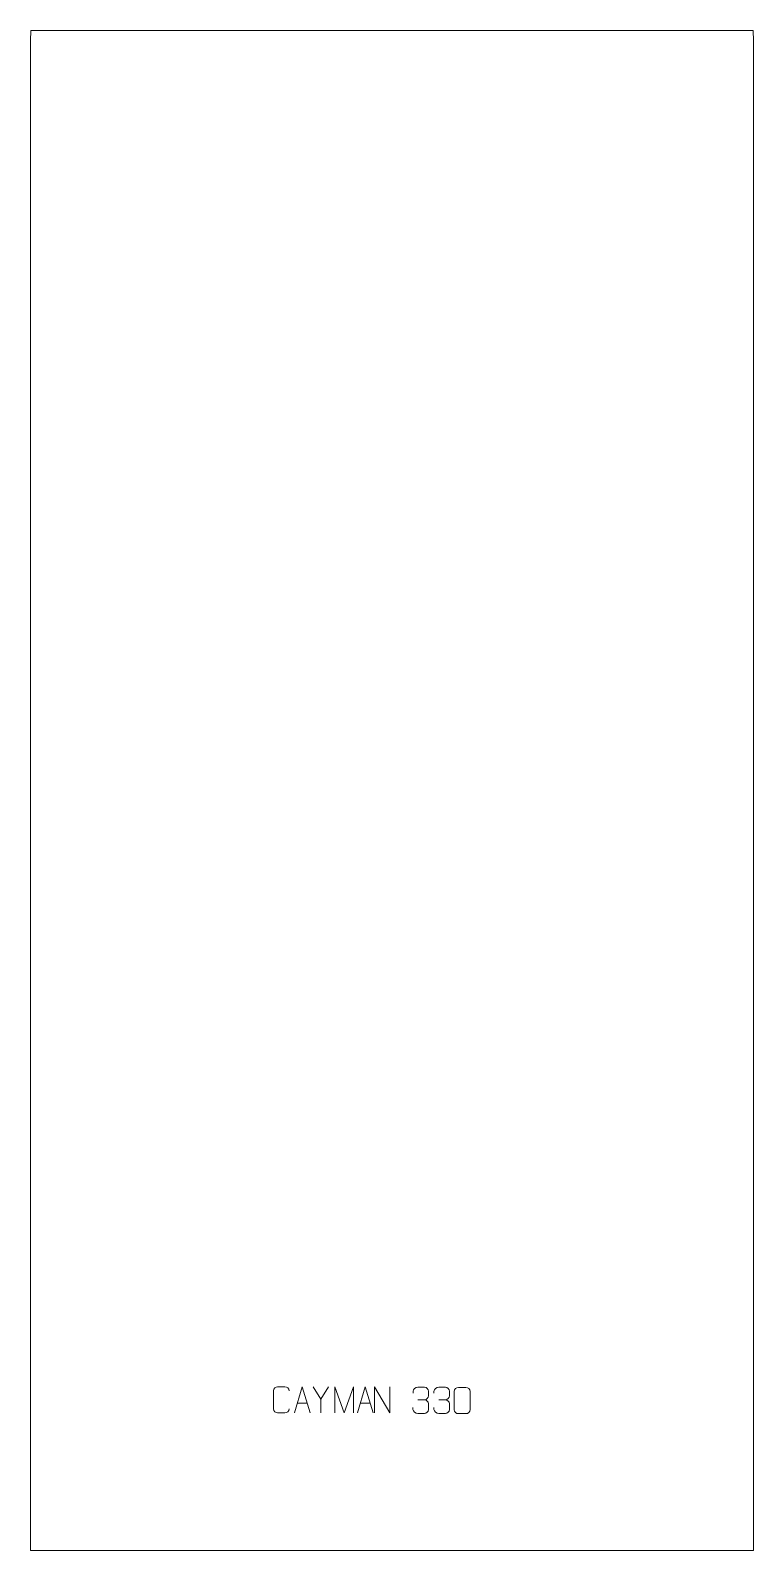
# Model space of a CAD drawing. Header units: millimetres. Extents: x -345 to 345, y -1170 to 280.
import ezdxf

# ---------------------------------------------------------------- set-up
doc = ezdxf.new("R2010")
doc.units = ezdxf.units.MM
doc.header["$MEASUREMENT"] = 0
doc.layers.add('layer 1', color=7, linetype='Continuous')

msp = doc.modelspace()

# ---------------------------------------------------------------- linework, layer by layer
at = {"layer": 'layer 1', "color": 242, "lineweight": 9}
msp.add_open_spline([(345.0002, -1169.9995), (345.0002, -1169.9995), (-345.0002, -1169.9995), (-345.0002, -1169.9995), (-345.0002, -1169.9995), (-345.0002, -1169.9995), (-345.0002, 269.9997), (-345.0002, 269.9997), (-345.0002, 269.9997), (-345.0002, 269.9997), (-344.6663, 280.0001), (-344.6663, 280.0001), (-344.6663, 280.0001), (-344.6663, 280.0001), (344.6663, 280.0001), (344.6663, 280.0001), (344.6663, 280.0001), (344.6663, 280.0001), (345.0002, 269.9997), (345.0002, 269.9997), (345.0002, 269.9997), (345.0002, 269.9997), (345.0002, -1169.9995), (345.0002, -1169.9995)], degree=3, knots=[0, 0, 0, 0, 0.142857143, 0.142857143, 0.142857143, 0.142857143, 0.285714286, 0.285714286, 0.285714286, 0.285714286, 0.428571429, 0.428571429, 0.428571429, 0.428571429, 0.571428571, 0.571428571, 0.571428571, 0.571428571, 0.714285714, 0.714285714, 0.714285714, 0.714285714, 1, 1, 1, 1], dxfattribs=at)
at = {"layer": 'layer 1', "color": 250, "lineweight": 9}
for points, knots in [([(-98.2107, -1034.848), (-98.3505, -1037.1714), (-100.0277, -1038.651), (-102.1754, -1038.6618), (-102.1754, -1038.6618), (-104.5073, -1038.6614), (-106.8392, -1038.6614), (-109.1707, -1038.6618), (-109.1707, -1038.6618), (-111.0957, -1038.7672), (-113.0678, -1036.8827), (-113.0566, -1034.8654), (-113.0566, -1034.8654), (-113.0562, -1029.0953), (-113.0562, -1023.3256), (-113.0566, -1017.5563), (-113.0566, -1017.5563), (-113.0524, -1015.4182), (-111.3057, -1013.699), (-109.1533, -1013.7125), (-109.1533, -1013.7125), (-106.8276, -1013.7125), (-104.5015, -1013.7125), (-102.1754, -1013.7125), (-102.1754, -1013.7125), (-100.2288, -1013.677), (-98.2374, -1015.1685), (-98.2107, -1017.6061)], [0, 0, 0, 0, 0.125, 0.125, 0.125, 0.125, 0.25, 0.25, 0.25, 0.25, 0.375, 0.375, 0.375, 0.375, 0.5, 0.5, 0.5, 0.5, 0.625, 0.625, 0.625, 0.625, 0.75, 0.75, 0.75, 0.75, 1, 1, 1, 1]), ([(-93.049, -1038.6587), (-93.049, -1038.6587), (-85.678, -1013.7052), (-85.678, -1013.7052), (-85.678, -1013.7052), (-85.678, -1013.7052), (-78.1081, -1038.6587), (-78.1081, -1038.6587)], [0, 0, 0, 0, 0.333333333, 0.333333333, 0.333333333, 0.333333333, 1, 1, 1, 1]), ([(-60.534, -1013.7124), (-60.534, -1013.7124), (-67.8564, -1025.6111), (-67.8564, -1025.6111), (-67.8564, -1025.6111), (-67.8564, -1025.6111), (-67.8557, -1038.666), (-67.8557, -1038.666)], [0, 0, 0, 0, 0.333333333, 0.333333333, 0.333333333, 0.333333333, 1, 1, 1, 1]), ([(-54.4762, -1038.6679), (-54.4762, -1038.6679), (-54.4762, -1013.71), (-54.4762, -1013.71), (-54.4762, -1013.71), (-54.4762, -1013.71), (-45.5511, -1038.6679), (-45.5511, -1038.6679), (-45.5511, -1038.6679), (-45.5511, -1038.6679), (-36.7912, -1013.7105), (-36.7912, -1013.7105), (-36.7912, -1013.7105), (-36.7912, -1013.7105), (-36.7912, -1038.6679), (-36.7912, -1038.6679)], [0, 0, 0, 0, 0.2, 0.2, 0.2, 0.2, 0.4, 0.4, 0.4, 0.4, 0.6, 0.6, 0.6, 0.6, 1, 1, 1, 1]), ([(-33.049, -1038.6587), (-33.049, -1038.6587), (-25.678, -1013.7052), (-25.678, -1013.7052), (-25.678, -1013.7052), (-25.678, -1013.7052), (-18.1081, -1038.6587), (-18.1081, -1038.6587)], [0, 0, 0, 0, 0.333333333, 0.333333333, 0.333333333, 0.333333333, 1, 1, 1, 1]), ([(-16.7986, -1038.6623), (-16.7986, -1038.6623), (-16.7986, -1013.7088), (-16.7986, -1013.7088), (-16.7986, -1013.7088), (-16.7986, -1013.7088), (-2.1438, -1038.6623), (-2.1438, -1038.6623), (-2.1438, -1038.6623), (-2.1438, -1038.6623), (-2.1438, -1013.7088), (-2.1438, -1013.7088)], [0, 0, 0, 0, 0.25, 0.25, 0.25, 0.25, 0.5, 0.5, 0.5, 0.5, 1, 1, 1, 1]), ([(20.0483, -1019.9404), (20.0483, -1019.9404), (20.0483, -1018.0832), (20.0483, -1018.0832), (20.0483, -1018.0832), (20.034, -1016.3413), (22.6985, -1014.2232), (24.7576, -1014.2459), (24.7576, -1014.2459), (26.8217, -1014.2459), (28.8857, -1014.2459), (30.9494, -1014.2459), (30.9494, -1014.2459), (33.1439, -1014.2371), (34.7422, -1016.0839), (34.7866, -1017.996), (34.7866, -1017.996), (34.7862, -1019.4311), (34.7862, -1020.8662), (34.7866, -1022.3017), (34.7866, -1022.3017), (34.738, -1023.9552), (33.1354, -1026.1852), (30.9371, -1026.1752), (30.9371, -1026.1752), (33.1408, -1026.1864), (34.7488, -1027.9896), (34.8028, -1030.0491), (34.8028, -1030.0491), (34.8024, -1031.8338), (34.8024, -1033.6185), (34.8028, -1035.4036), (34.8028, -1035.4036), (34.8129, -1037.465), (32.758, -1039.2281), (30.9371, -1039.22), (30.9371, -1039.22), (28.8718, -1039.2197), (26.8066, -1039.2197), (24.741, -1039.22), (24.741, -1039.22), (22.5724, -1039.2085), (20.0414, -1036.8083), (20.0228, -1035.3465), (20.0228, -1035.3465), (20.0228, -1035.3465), (20.0228, -1033.4379), (20.0228, -1033.4379)], [0, 0, 0, 0, 0.076923077, 0.076923077, 0.076923077, 0.076923077, 0.153846154, 0.153846154, 0.153846154, 0.153846154, 0.230769231, 0.230769231, 0.230769231, 0.230769231, 0.307692308, 0.307692308, 0.307692308, 0.307692308, 0.384615385, 0.384615385, 0.384615385, 0.384615385, 0.461538462, 0.461538462, 0.461538462, 0.461538462, 0.538461538, 0.538461538, 0.538461538, 0.538461538, 0.615384615, 0.615384615, 0.615384615, 0.615384615, 0.692307692, 0.692307692, 0.692307692, 0.692307692, 0.769230769, 0.769230769, 0.769230769, 0.769230769, 0.846153846, 0.846153846, 0.846153846, 0.846153846, 1, 1, 1, 1]), ([(40.0483, -1019.9404), (40.0483, -1019.9404), (40.0483, -1018.0832), (40.0483, -1018.0832), (40.0483, -1018.0832), (40.034, -1016.3413), (42.6985, -1014.2232), (44.7576, -1014.2459), (44.7576, -1014.2459), (46.8217, -1014.2459), (48.8857, -1014.2459), (50.9494, -1014.2459), (50.9494, -1014.2459), (53.1439, -1014.2371), (54.7422, -1016.0839), (54.7866, -1017.996), (54.7866, -1017.996), (54.7862, -1019.4311), (54.7862, -1020.8662), (54.7866, -1022.3017), (54.7866, -1022.3017), (54.738, -1023.9552), (53.1354, -1026.1852), (50.9371, -1026.1752), (50.9371, -1026.1752), (53.1408, -1026.1864), (54.7488, -1027.9896), (54.8028, -1030.0491), (54.8028, -1030.0491), (54.8024, -1031.8338), (54.8024, -1033.6185), (54.8028, -1035.4036), (54.8028, -1035.4036), (54.8129, -1037.465), (52.758, -1039.2281), (50.9371, -1039.22), (50.9371, -1039.22), (48.8718, -1039.2197), (46.8066, -1039.2197), (44.741, -1039.22), (44.741, -1039.22), (42.5724, -1039.2085), (40.0414, -1036.8083), (40.0228, -1035.3465), (40.0228, -1035.3465), (40.0228, -1035.3465), (40.0228, -1033.4379), (40.0228, -1033.4379)], [0, 0, 0, 0, 0.076923077, 0.076923077, 0.076923077, 0.076923077, 0.153846154, 0.153846154, 0.153846154, 0.153846154, 0.230769231, 0.230769231, 0.230769231, 0.230769231, 0.307692308, 0.307692308, 0.307692308, 0.307692308, 0.384615385, 0.384615385, 0.384615385, 0.384615385, 0.461538462, 0.461538462, 0.461538462, 0.461538462, 0.538461538, 0.538461538, 0.538461538, 0.538461538, 0.615384615, 0.615384615, 0.615384615, 0.615384615, 0.692307692, 0.692307692, 0.692307692, 0.692307692, 0.769230769, 0.769230769, 0.769230769, 0.769230769, 0.846153846, 0.846153846, 0.846153846, 0.846153846, 1, 1, 1, 1]), ([(63.4207, -1014.3918), (65.7868, -1014.3918), (68.1533, -1014.3918), (70.5198, -1014.3918), (70.5198, -1014.3918), (72.5003, -1014.3562), (74.5263, -1015.8505), (74.5534, -1018.2926), (74.5534, -1018.2926), (74.553, -1024.05), (74.553, -1029.8078), (74.5534, -1035.566), (74.5534, -1035.566), (74.4113, -1037.8936), (72.7049, -1039.3759), (70.5198, -1039.3867), (70.5198, -1039.3867), (68.1474, -1039.3863), (65.775, -1039.3863), (63.403, -1039.3867), (63.403, -1039.3867), (61.4445, -1039.4923), (59.4381, -1037.6044), (59.4495, -1035.5834), (59.4495, -1035.5834), (59.4499, -1029.8028), (59.4499, -1024.0225), (59.4495, -1018.2427), (59.4495, -1018.2427), (59.4538, -1016.1007), (61.2309, -1014.3782), (63.4207, -1014.3918)], [0, 0, 0, 0, 0.111111111, 0.111111111, 0.111111111, 0.111111111, 0.222222222, 0.222222222, 0.222222222, 0.222222222, 0.333333333, 0.333333333, 0.333333333, 0.333333333, 0.444444444, 0.444444444, 0.444444444, 0.444444444, 0.555555556, 0.555555556, 0.555555556, 0.555555556, 0.666666667, 0.666666667, 0.666666667, 0.666666667, 0.777777778, 0.777777778, 0.777777778, 0.777777778, 1, 1, 1, 1])]:
    msp.add_open_spline(points, degree=3, knots=knots, dxfattribs=at)
for points in [[(-67.8564, -1025.6111), (-67.8564, -1025.6111), (-75.1773, -1013.7124), (-75.1773, -1013.7124)], [(-90.3264, -1029.4093), (-90.3264, -1029.4093), (-80.8307, -1029.4093), (-80.8307, -1029.4093)], [(-30.3264, -1029.4093), (-30.3264, -1029.4093), (-20.8307, -1029.4093), (-20.8307, -1029.4093)], [(24.758, -1026.1856), (24.758, -1026.1856), (30.9544, -1026.1856), (30.9544, -1026.1856)], [(44.758, -1026.1856), (44.758, -1026.1856), (50.9544, -1026.1856), (50.9544, -1026.1856)]]:
    msp.add_open_spline(points, degree=3, dxfattribs=at)

doc.saveas('drawing.dxf')
